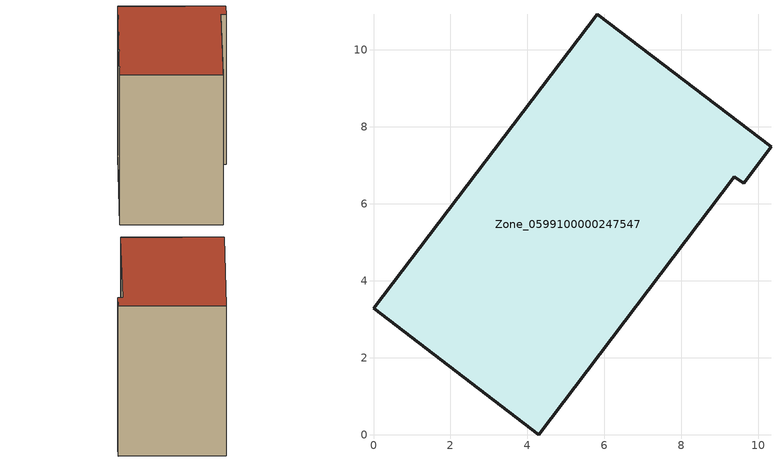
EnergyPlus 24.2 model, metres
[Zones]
Zone_0599100000247547
 floor ground (C_G): 0,3.29 5.82,10.93 10.33,7.48 9.62,6.53 9.38,6.71 4.3,0 z3.67
 wall outside (C_F): 5.82,10.93 0,3.29 4.3,0 9.38,6.71 9.62,6.53 10.33,7.48 5.82,10.93 z3.67:12.14
 roof outside (C_R): 10.33,7.48 5.82,10.93 0,3.29 4.3,0 9.38,6.71 9.62,6.53 z12.14
[BUILDING]
Pand.0599100000247547: North Axis=0; Terrain=City; Loads Convergence Tolerance Value=0.04; Temperature Convergence Tolerance Value=0.4; Solar Distribution=FullExterior; Maximum Number of Warmup Days=25; Minimum Number of Warmup Days=1
[Site:Location]
Rotterdam.The.Hague.AP_ZH_NLD Design_Conditions: Latitude=51.96; Longitude=4.45; Time Zone=1; Elevation=-4.5
[SITE:GROUNDTEMPERATURE:BUILDINGSURFACE]
18, 18, 18, 18, 18, 18, 18, 18, 18, 18, 18, 18
[MATERIAL] Thermal Absorptance=0.9; Solar Absorptance=0.7; Visible Absorptance=0.7
Name | Roughness | Thickness | Conductivity | Density | Specific Heat
G.TI.1975-1991 | MediumSmooth | 0.15 | 0.288461 | 540 | 1210
F.TI.1975-1991 | Rough | 0.3 | 0.230769 | 1920 | 840
R.TI.1975-1991 | MediumRough | 0.2 | 0.153846 | 1500 | 1000
[CONSTRUCTION]
C_G: G.TI.1975-1991
C_F: F.TI.1975-1991
C_R: R.TI.1975-1991
[ZONE]
Zone_0599100000247547: Type=1; Multiplier=1; Ceiling Height=Autocalculate; Volume=Autocalculate; Floor Area=autocalculate; Part of Total Floor Area=Yes
[ZONEINFILTRATION:DESIGNFLOWRATE]
Infil_Zone_0599100000247547: Zone or ZoneList or Space or SpaceList=Zone_0599100000247547; Schedule=AlwaysOn; Design Flow Rate Calculation Method=Flow/Area; Flow Rate per Floor Area=0.003; Constant Term Coefficient=1; Temperature Term Coefficient=0; Velocity Term Coefficient=0; Velocity Squared Term Coefficient=0
[HVACTEMPLATE:ZONE:IDEALLOADSAIRSYSTEM]
Zone_0599100000247547: Maximum Heating Supply Air Temperature=50; Minimum Cooling Supply Air Temperature=13; Maximum Heating Supply Air Humidity Ratio=0.0156; Minimum Cooling Supply Air Humidity Ratio=0.0077; Heating Limit=NoLimit; Cooling Limit=NoLimit; Dehumidification Control Type=ConstantSensibleHeatRatio; Cooling Sensible Heat Ratio=0.7; Dehumidification Setpoint=60; Humidification Control Type=None; Humidification Setpoint=30; Outdoor Air Method=None; Outdoor Air Flow Rate per Person=0.00944; Outdoor Air Flow Rate per Zone Floor Area=0; Outdoor Air Flow Rate per Zone=0; Demand Controlled Ventilation Type=None; Outdoor Air Economizer Type=NoEconomizer; Heat Recovery Type=None; Sensible Heat Recovery Effectiveness=0.7; Latent Heat Recovery Effectiveness=0.65
[ZONECONTROL:THERMOSTAT]
ThermostatControl_Zone_0599100000247547: Zone or ZoneList=Zone_0599100000247547; Control Type Schedule=DualSetpointControlType; Control 1=Thermostat_Zone_0599100000247547; Temperature Difference Between Cutout And Setpoint=0
[THERMOSTATSETPOINT:DUALSETPOINT]
Thermostat_Zone_0599100000247547: Heating Setpoint Temperature Schedule=HeatingSetpoint_Zone_0599100000247547; Cooling Setpoint Temperature Schedule=CoolingSetpoint_Zone_0599100000247547
[SCHEDULE:COMPACT]
HeatingSetpoint_Zone_0599100000247547: Through: 12/31, For: AllDays, Until: 24:00, 21
CoolingSetpoint_Zone_0599100000247547: Through: 12/31, For: AllDays, Until: 24:00, 24
DualSetpointControlType: Through: 12/31, For: AllDays, Until: 24:00, 4
AlwaysOn: Through: 12/31, For: AllDays, Until: 24:00, 1
